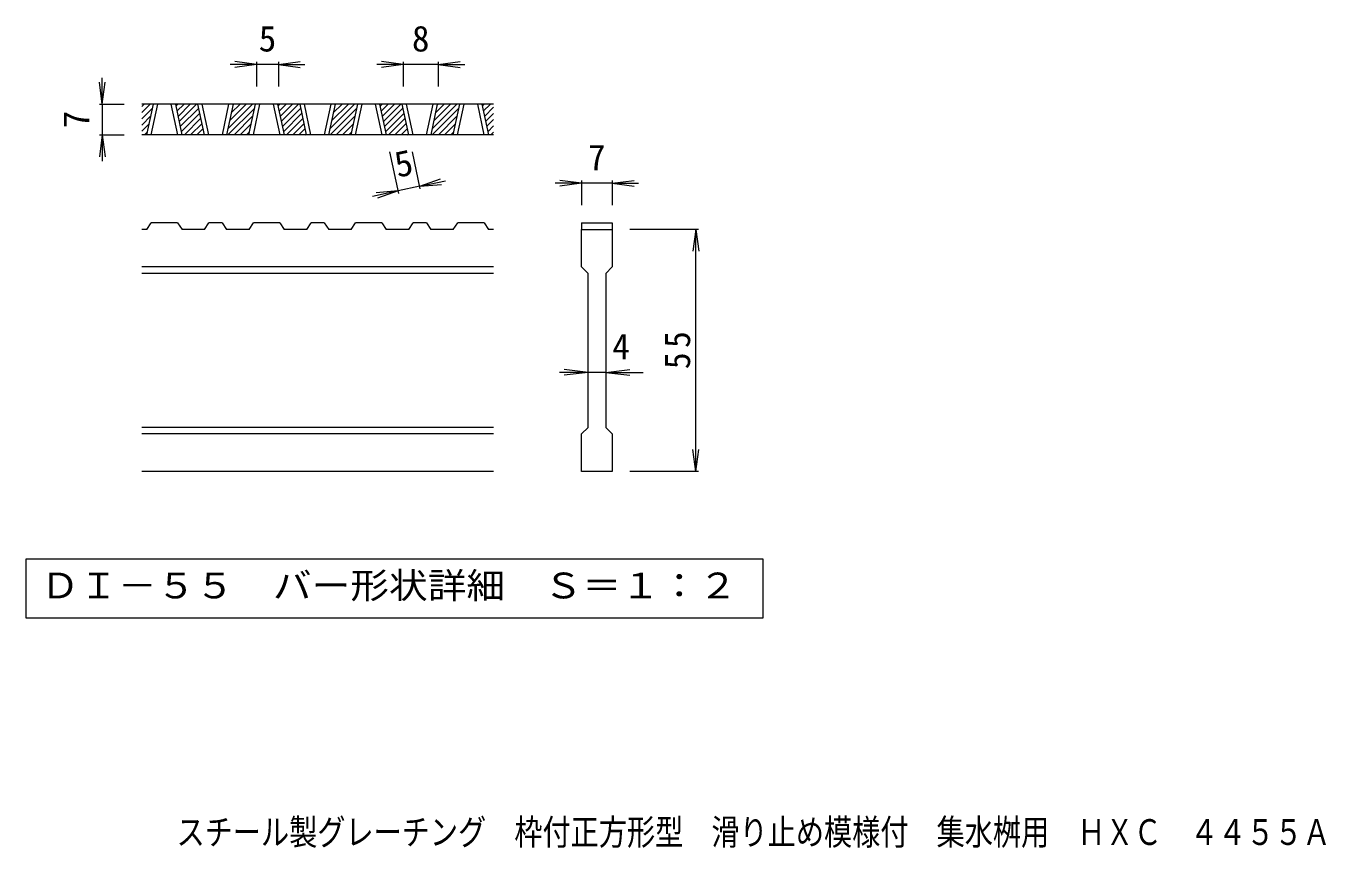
# Model space of a CAD drawing. Units: millimetres on the paper, enlarged 6 times, with parts at other scales. Extents: x -726 to 1028, y -821 to 2982.
# Drawn here: x -648 to 239, y -821 to -260 of the extents above; entities that cross this region are included whole.
import ezdxf
from ezdxf.enums import TextEntityAlignment as Align

# ---------------------------------------------------------------- set-up
doc = ezdxf.new("R2010")
doc.units = ezdxf.units.MM
doc.header["$LTSCALE"] = 6
doc.layers.add('D-0_通り芯', color=3, linetype='Continuous', lineweight=9)
doc.layers.add('D-4_寸法', color=7, linetype='Continuous', lineweight=9)
doc.layers.add('F-5_F-5ﾚｲﾔ', color=2, linetype='Continuous')
doc.styles.add('ＭＳ ゴシック', font='')
doc.styles.get('ＭＳ ゴシック').set_extended_font_data('MS Gothic')

msp = doc.modelspace()

# ---------------------------------------------------------------- linework, layer by layer
at = {"layer": 'D-0_通り芯'}
for p, q in [((-328.899, -313.593), (-568.899, -313.593)), ((-568.899, -315.177), (-567.314, -313.593)), ((-568.899, -319.42), (-563.071, -313.593)), ((-568.899, -323.662), (-561.545, -316.309)), ((-565.457, -334.593), (-560.964, -313.593)), ((-562.457, -334.593), (-557.964, -313.593)), ((-548.964, -313.593), (-544.47, -334.593)), ((-545.964, -313.593), (-541.47, -334.593)), ((-545.671, -314.96), (-544.304, -313.593)), ((-544.923, -318.454), (-540.061, -313.593)), ((-544.175, -321.949), (-535.819, -313.593)), ((-543.427, -325.444), (-531.576, -313.593)), ((-542.679, -328.939), (-530.044, -316.303)), ((-526.13, -334.593), (-530.624, -313.593)), ((-523.13, -334.593), (-527.624, -313.593)), ((-509.636, -313.593), (-514.13, -334.593)), ((-506.624, -313.593), (-511.118, -334.593)), ((-510.226, -330.427), (-493.392, -313.593)), ((-510.15, -334.593), (-491.865, -316.309)), ((-509.071, -325.029), (-497.635, -313.593)), ((-507.916, -319.631), (-501.878, -313.593)), ((-506.761, -314.234), (-506.12, -313.593)), ((-495.778, -334.593), (-491.284, -313.593)), ((-492.778, -334.593), (-488.284, -313.593)), ((-479.284, -313.593), (-474.79, -334.593)), ((-476.284, -313.593), (-471.79, -334.593)), ((-475.992, -314.96), (-474.625, -313.593)), ((-475.244, -318.454), (-470.382, -313.593)), ((-474.496, -321.949), (-466.139, -313.593)), ((-473.748, -325.444), (-461.897, -313.593)), ((-473, -328.939), (-460.365, -316.303)), ((-456.451, -334.593), (-460.945, -313.593)), ((-453.451, -334.593), (-457.945, -313.593)), ((-439.957, -313.593), (-444.451, -334.593)), ((-436.945, -313.593), (-441.439, -334.593)), ((-440.547, -330.427), (-423.713, -313.593)), ((-440.471, -334.593), (-422.186, -316.309)), ((-439.392, -325.029), (-427.956, -313.593)), ((-438.237, -319.631), (-432.198, -313.593)), ((-437.082, -314.234), (-436.441, -313.593)), ((-426.099, -334.593), (-421.605, -313.593)), ((-423.099, -334.593), (-418.605, -313.593)), ((-409.605, -313.593), (-405.111, -334.593)), ((-406.605, -313.593), (-402.111, -334.593)), ((-406.313, -314.96), (-404.945, -313.593)), ((-405.565, -318.454), (-400.703, -313.593)), ((-404.817, -321.949), (-396.46, -313.593)), ((-404.069, -325.444), (-392.218, -313.593)), ((-403.321, -328.939), (-390.685, -316.303)), ((-386.771, -334.593), (-391.265, -313.593)), ((-383.771, -334.593), (-388.265, -313.593)), ((-370.277, -313.593), (-374.771, -334.593)), ((-367.265, -313.593), (-371.759, -334.593)), ((-370.868, -330.427), (-354.034, -313.593)), ((-370.791, -334.593), (-352.507, -316.309)), ((-369.713, -325.029), (-358.276, -313.593)), ((-368.558, -319.631), (-362.519, -313.593)), ((-367.403, -314.234), (-366.762, -313.593)), ((-356.42, -334.593), (-351.926, -313.593)), ((-353.42, -334.593), (-348.926, -313.593)), ((-339.926, -313.593), (-335.432, -334.593)), ((-336.926, -313.593), (-332.432, -334.593)), ((-336.633, -314.96), (-335.266, -313.593)), ((-335.885, -318.454), (-331.024, -313.593)), ((-335.138, -321.949), (-328.899, -315.71)), ((-568.899, -327.905), (-562.7, -321.706)), ((-568.899, -332.148), (-563.855, -327.104)), ((-541.932, -332.434), (-529.296, -319.798)), ((-539.848, -334.593), (-528.548, -323.293)), ((-535.606, -334.593), (-527.8, -326.787)), ((-505.907, -334.593), (-493.021, -321.706)), ((-501.664, -334.593), (-494.176, -327.104)), ((-472.252, -332.434), (-459.617, -319.798)), ((-470.169, -334.593), (-458.869, -323.293)), ((-465.926, -334.593), (-458.121, -326.787)), ((-436.228, -334.593), (-423.341, -321.706)), ((-431.985, -334.593), (-424.496, -327.104)), ((-402.573, -332.434), (-389.938, -319.798)), ((-400.49, -334.593), (-389.19, -323.293)), ((-396.247, -334.593), (-388.442, -326.787)), ((-366.549, -334.593), (-353.662, -321.706)), ((-362.306, -334.593), (-354.817, -327.104)), ((-334.39, -325.444), (-328.899, -319.953)), ((-333.642, -328.939), (-328.899, -324.196)), ((-328.899, -334.593), (-568.899, -334.593)), ((-567.101, -334.593), (-565.01, -332.502)), ((-531.363, -334.593), (-527.052, -330.282)), ((-527.12, -334.593), (-526.305, -333.777)), ((-497.422, -334.593), (-495.331, -332.502)), ((-461.684, -334.593), (-457.373, -330.282)), ((-457.441, -334.593), (-456.625, -333.777)), ((-427.743, -334.593), (-425.652, -332.502)), ((-392.005, -334.593), (-387.694, -330.282)), ((-387.762, -334.593), (-386.946, -333.777)), ((-358.063, -334.593), (-355.972, -332.502)), ((-332.894, -332.434), (-328.899, -328.438)), ((-330.811, -334.593), (-328.899, -332.681)), ((-565.405, -399.092), (-568.899, -399.092)), ((-565.405, -399.092), (-562.405, -394.593)), ((-544.417, -394.593), (-562.405, -394.593)), ((-544.417, -394.593), (-541.417, -399.092)), ((-526.078, -399.092), (-541.417, -399.092)), ((-526.078, -399.092), (-523.078, -394.593)), ((-514.078, -394.593), (-523.078, -394.593)), ((-514.078, -394.593), (-511.066, -399.092)), ((-495.726, -399.092), (-511.066, -399.092)), ((-495.726, -399.092), (-492.726, -394.593)), ((-474.738, -394.593), (-492.726, -394.593)), ((-474.738, -394.593), (-471.738, -399.092)), ((-456.399, -399.092), (-471.738, -399.092)), ((-456.399, -399.092), (-453.399, -394.593)), ((-444.399, -394.593), (-453.399, -394.593)), ((-444.399, -394.593), (-441.387, -399.092)), ((-426.047, -399.092), (-441.387, -399.092)), ((-426.047, -399.092), (-423.047, -394.593)), ((-405.059, -394.593), (-423.047, -394.593)), ((-405.059, -394.593), (-402.059, -399.092)), ((-386.719, -399.092), (-402.059, -399.092)), ((-386.719, -399.092), (-383.719, -394.593)), ((-374.719, -394.593), (-383.719, -394.593)), ((-374.719, -394.593), (-371.707, -399.092)), ((-356.368, -399.092), (-371.707, -399.092)), ((-356.368, -399.092), (-353.368, -394.593)), ((-335.38, -394.593), (-353.368, -394.593)), ((-335.38, -394.593), (-332.38, -399.092)), ((-328.899, -399.092), (-332.38, -399.092)), ((-268.899, -394.593), (-268.899, -399.092)), ((-268.899, -399.092), (-247.899, -399.092)), ((-268.899, -424.592), (-268.899, -399.092)), ((-247.899, -399.092), (-247.899, -424.592)), ((-328.899, -424.592), (-568.899, -424.592)), ((-268.899, -424.592), (-264.399, -429.092)), ((-252.399, -429.092), (-247.899, -424.592)), ((-328.899, -429.092), (-568.899, -429.092)), ((-264.399, -534.093), (-264.399, -429.092)), ((-252.399, -429.092), (-252.399, -534.093)), ((-328.899, -534.093), (-568.899, -534.093)), ((-328.899, -538.593), (-568.899, -538.593)), ((-268.899, -538.593), (-264.399, -534.093)), ((-268.899, -564.093), (-268.899, -538.593)), ((-252.399, -534.093), (-247.899, -538.593)), ((-247.899, -538.593), (-247.899, -564.093)), ((-328.899, -564.093), (-568.899, -564.093)), ((-247.899, -564.093), (-268.899, -564.093))]:
    msp.add_line(p, q, dxfattribs=at)
msp.add_lwpolyline([(-268.899, -394.593), (-247.899, -394.593), (-247.899, -399.092)], dxfattribs=at)
at = {"layer": 'D-0_通り芯', "color": 7}
msp.add_lwpolyline([(-647.891, -624.093), (-647.891, -663.963), (-144.906, -663.963), (-144.906, -624.093)], close=True, dxfattribs=at)
at = {"layer": 'D-4_寸法'}
for p, q in [((-490.599, -286.593), (-508.599, -286.593)), ((-490.599, -286.593), (-505.471, -284.635)), ((-490.599, -286.593), (-505.471, -288.551)), ((-490.599, -284.793), (-490.599, -301.593)), ((-475.599, -286.593), (-490.599, -286.593)), ((-475.599, -286.593), (-460.728, -284.635)), ((-475.599, -284.793), (-475.599, -301.593)), ((-475.599, -286.593), (-460.728, -288.551)), ((-475.599, -286.593), (-457.599, -286.593)), ((-390.58, -286.593), (-408.58, -286.593)), ((-390.58, -286.593), (-405.452, -284.635)), ((-390.58, -286.593), (-405.452, -288.551)), ((-390.58, -284.793), (-390.58, -301.593)), ((-366.58, -286.593), (-390.58, -286.593)), ((-366.58, -286.593), (-351.709, -284.635)), ((-366.58, -284.793), (-366.58, -301.593)), ((-366.58, -286.593), (-351.709, -288.551)), ((-366.58, -286.593), (-348.58, -286.593)), ((-595.899, -313.593), (-597.856, -298.721)), ((-595.899, -313.593), (-595.899, -295.593)), ((-595.899, -313.593), (-593.941, -298.721)), ((-597.699, -313.593), (-580.899, -313.593)), ((-595.899, -313.593), (-595.899, -334.593)), ((-595.899, -334.593), (-597.856, -349.465)), ((-597.699, -334.593), (-580.899, -334.593)), ((-595.899, -334.593), (-593.941, -349.465)), ((-595.899, -334.593), (-595.899, -352.593)), ((-393.555, -374.574), (-399.626, -346.206)), ((-378.887, -371.435), (-384.286, -346.206)), ((-379.264, -369.674), (-393.932, -372.813)), ((-379.264, -369.674), (-365.131, -364.648)), ((-379.264, -369.674), (-361.663, -365.908)), ((-379.264, -369.674), (-364.312, -368.477)), ((-268.899, -367.593), (-286.899, -367.593)), ((-268.899, -367.593), (-283.77, -365.635)), ((-268.899, -367.593), (-283.77, -369.551)), ((-268.899, -365.793), (-268.899, -382.593)), ((-247.899, -367.593), (-268.899, -367.593)), ((-247.899, -367.593), (-233.027, -365.635)), ((-247.899, -365.793), (-247.899, -382.593)), ((-247.899, -367.593), (-233.027, -369.551)), ((-247.899, -367.593), (-229.899, -367.593)), ((-393.932, -372.813), (-411.533, -376.58)), ((-393.932, -372.813), (-408.884, -374.011)), ((-393.932, -372.813), (-408.065, -377.84)), ((-189.099, -399.092), (-235.899, -399.092)), ((-190.899, -399.092), (-192.857, -413.964)), ((-190.899, -399.092), (-188.941, -413.964)), ((-190.899, -564.093), (-190.899, -399.092)), ((-264.399, -496.593), (-283.899, -496.593)), ((-264.399, -496.593), (-280.77, -494.635)), ((-264.399, -496.593), (-280.77, -498.55)), ((-252.399, -496.593), (-264.399, -496.593)), ((-252.399, -496.593), (-236.027, -494.635)), ((-252.399, -496.593), (-236.027, -498.55)), ((-252.399, -496.593), (-226.899, -496.593)), ((-190.899, -564.093), (-192.857, -549.221)), ((-190.899, -564.093), (-188.941, -549.221)), ((-189.099, -564.093), (-235.899, -564.093))]:
    msp.add_line(p, q, dxfattribs=at)

# ---------------------------------------------------------------- texts
at = {"layer": 'D-0_通り芯', "color": 2, "style": 'ＭＳ ゴシック', "width": 1.1}
msp.add_text('ＤＩ－５５\u3000バー形状詳細\u3000Ｓ＝１：２', height=17.6, dxfattribs=at).set_placement((-637.899, -656.028), align=Align.BOTTOM_LEFT)
at = {"layer": 'D-4_寸法', "color": 2, "style": 'ＭＳ ゴシック'}
for s, p in [('5', (-489.099, -282.993)), ('8', (-384.58, -282.993)), ('7', (-264.399, -363.993)), ('4', (-247.899, -492.993))]:
    msp.add_text(s, height=17.6, dxfattribs=at).set_placement(p, align=Align.BOTTOM_LEFT)
for s, rotation, p in [('7', 90, (-599.499, -330.093)), ('5', 12.079, (-393.219, -368.979))]:
    msp.add_text(s, height=17.6, rotation=rotation, dxfattribs=at).set_placement(p, align=Align.BOTTOM_LEFT)
at = {"layer": 'D-4_寸法', "color": 2, "insert": (-194.499, -494.343), "char_height": 17.6, "attachment_point": 7, "rotation": 90, "style": 'ＭＳ ゴシック'}
msp.add_mtext('\\T1.27;\\W0.95;55', dxfattribs=at)
at = {"layer": 'F-5_F-5ﾚｲﾔ', "style": 'ＭＳ ゴシック', "width": 0.8}
msp.add_text('スチール製グレーチング\u3000枠付正方形型\u3000滑り止め模様付\u3000集水桝用\u3000ＨＸＣ\u3000４４５５Ａ', height=17.6, dxfattribs=at).set_placement((-545.154, -824.208), align=Align.BOTTOM_LEFT)

doc.saveas('drawing.dxf')
